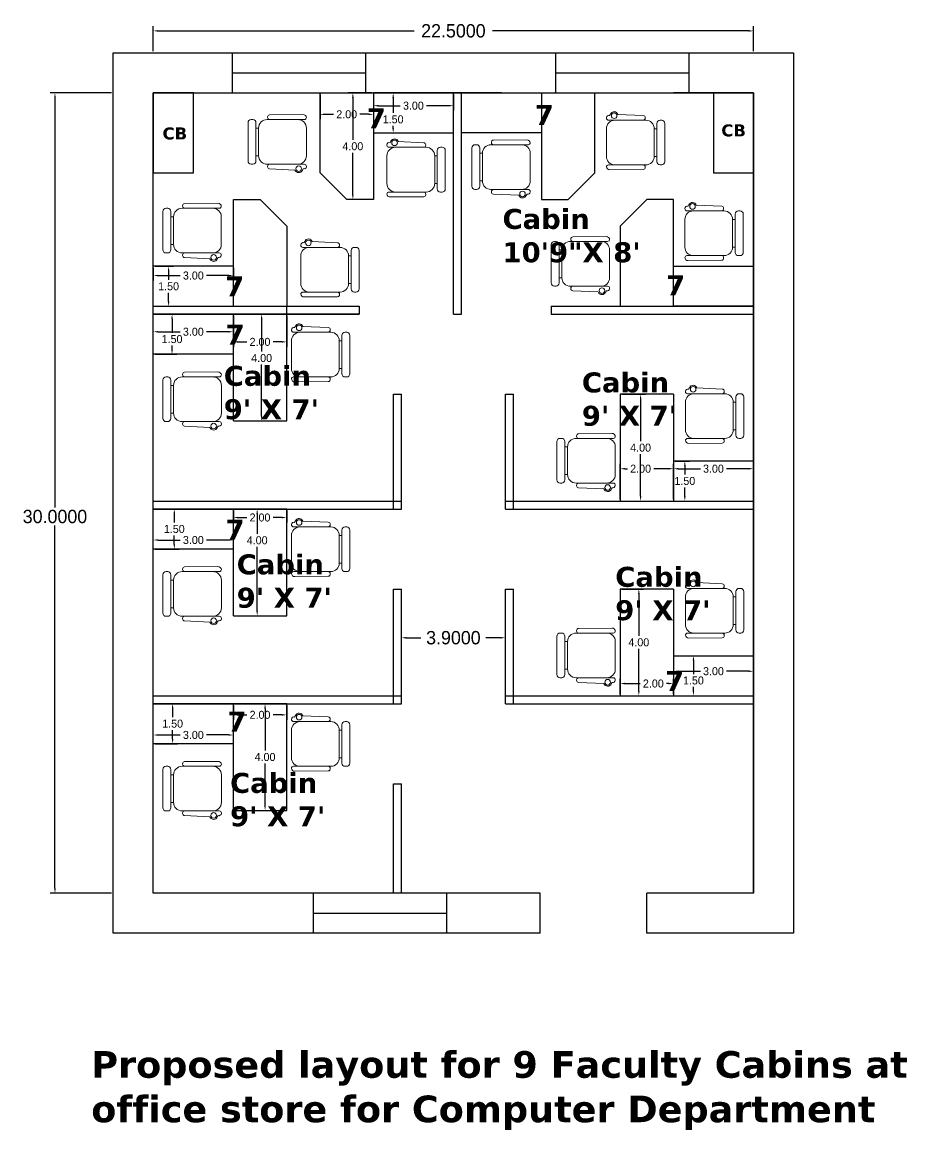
# Model space of a CAD drawing. Header units: inches. Extents: x 23 to 629, y -355 to 51.
# Drawn here: x 495.69 to 528.86, y -293.77 to -252.24 of the extents above; entities that cross this region are included whole.
import ezdxf

# ---------------------------------------------------------------- set-up
doc = ezdxf.new("R2010")
doc.units = ezdxf.units.IN
doc.header["$MEASUREMENT"] = 0
doc.layers.add('FUR', color=252, linetype='Continuous', lineweight=9)
doc.layers.add('FURN', color=252, linetype='Continuous', lineweight=9)
doc.dimstyles.get("Standard").update_dxf_attribs({"dimtxt": 0.18, "dimasz": 0.18, "dimexe": 0.18, "dimexo": 0.0625, "dimgap": 0.09, "dimtad": 0, "dimtih": 1, "dimtoh": 1, "dimdec": 4, "dimzin": 0, "dimdsep": 46, "dimtxsty": 'Standard', "dimcen": 0.09, "dimadec": 0, "dimazin": 0, "dimtfac": 1, "dimtdec": 4, "dimtofl": 0, "dimtmove": 0, "dimatfit": 3, "dimfxl": 1, "dimtolj": 1, "dimtzin": 0, "dimarcsym": 0})

# ---------------------------------------------------------------- blocks, each defined once
blk = doc.blocks.new('*D297')
at = {"color": 0, "lineweight": -2}
for p, q in [((499.043, -254.891), (496.738, -254.891)), ((496.918, -255.071), (496.918, -270.435)), ((496.918, -284.711), (496.918, -271.115)), ((499.043, -284.891), (496.738, -284.891))]:
    blk.add_line(p, q, dxfattribs=at)
at = {"color": 0}
for points in [[(496.888, -255.071), (496.948, -255.071), (496.918, -254.891)], [(496.888, -284.711), (496.948, -284.711), (496.918, -284.891)]]:
    blk.add_solid(points, dxfattribs=at)
at = {"layer": 'Defpoints', "color": 0}
for p in [(496.918, -254.891), (499.105, -254.891), (499.105, -284.891)]:
    blk.add_point(p, dxfattribs=at)
at = {"color": 0, "insert": (496.918, -270.775), "char_height": 0.5, "attachment_point": 5}
blk.add_mtext('\\A1;30.0000', dxfattribs=at)
blk = doc.blocks.new('*D298')
at = {"color": 0, "lineweight": -2}
for p, q in [((500.605, -253.328), (500.605, -252.384)), ((523.105, -253.328), (523.105, -252.384)), ((500.785, -252.564), (510.39, -252.564)), ((522.925, -252.564), (513.32, -252.564))]:
    blk.add_line(p, q, dxfattribs=at)
at = {"color": 0}
for points in [[(500.785, -252.534), (500.785, -252.594), (500.605, -252.564)], [(522.925, -252.534), (522.925, -252.594), (523.105, -252.564)]]:
    blk.add_solid(points, dxfattribs=at)
at = {"layer": 'Defpoints', "color": 0}
for p in [(523.105, -252.564), (500.605, -253.391), (523.105, -253.391)]:
    blk.add_point(p, dxfattribs=at)
at = {"color": 0, "insert": (511.855, -252.564), "char_height": 0.5, "attachment_point": 5}
blk.add_mtext('\\A1;22.5000', dxfattribs=at)
blk = doc.blocks.new('CINE CHAIR')
at = {"layer": 'FUR', "color": 48, "lineweight": 0}
for p, q in [((448043.7758, 57308.3057), (448043.7995, 57308.3057)), ((448043.7758, 57308.0577), (448043.7995, 57308.0577))]:
    blk.add_line(p, q, dxfattribs=at)
blk.add_lwpolyline([(448043.4505, 57308.4336), (448043.6781, 57308.4231, -0.388092), (448043.6954, 57308.4042), (448043.6954, 57308.4007, -0.414214), (448043.6764, 57308.3817), (448043.3673, 57308.3817, -0.414214), (448043.3483, 57308.4007), (448043.3483, 57308.4043, -0.491313), (448043.3768, 57308.4228), (448043.3841, 57308.4356)], format="xyb", dxfattribs=at)
for points in [[(448043.4243, 57308.3817), (448043.6998, 57308.3817, -0.414214), (448043.7758, 57308.3057), (448043.7758, 57308.0577, -0.414214), (448043.6998, 57307.9817), (448043.4243, 57307.9817, -0.414214), (448043.3483, 57308.0577), (448043.3483, 57308.3057, -0.414214)], [(448043.828, 57308.3817), (448043.8423, 57308.3817, -0.414214), (448043.8708, 57308.3532), (448043.8708, 57308.0102, -0.414214), (448043.8423, 57307.9817), (448043.828, 57307.9817, -0.414214), (448043.7995, 57308.0102), (448043.7995, 57308.3532, -0.414214)], [(448043.3789, 57307.9377), (448043.6778, 57307.9402, 0.393133), (448043.6955, 57307.9591), (448043.6955, 57307.9627, 0.414214), (448043.6765, 57307.9817), (448043.3673, 57307.9817, 0.414214), (448043.3483, 57307.9627), (448043.3483, 57307.9661, 0.435766)]]:
    blk.add_lwpolyline(points, format="xyb", close=True, dxfattribs=at)
blk.add_circle((448043.4169, 57308.4216), 0.0249, dxfattribs=at)
blk.add_arc((448043.4169, 57308.4216), 0.0356, 19.66282, 156.94942, dxfattribs=at)
blk = doc.blocks.new('*D305')
at = {"color": 0, "lineweight": -2}
for p, q in [((509.905, -277.428), (509.905, -275.139)), ((510.085, -275.319), (510.64, -275.319)), ((513.625, -275.319), (513.07, -275.319)), ((513.805, -277.428), (513.805, -275.139))]:
    blk.add_line(p, q, dxfattribs=at)
at = {"color": 0}
for points in [[(510.085, -275.289), (510.085, -275.349), (509.905, -275.319)], [(513.625, -275.289), (513.625, -275.349), (513.805, -275.319)]]:
    blk.add_solid(points, dxfattribs=at)
at = {"layer": 'Defpoints', "color": 0}
for p in [(513.805, -275.319), (509.905, -277.491), (513.805, -277.491)]:
    blk.add_point(p, dxfattribs=at)
at = {"color": 0, "insert": (511.855, -275.319), "char_height": 0.5, "attachment_point": 5}
blk.add_mtext('\\A1;3.9000', dxfattribs=at)
blk = doc.blocks.new('*D353')
at = {"color": 0, "lineweight": -2}
for p, q in [((500.605, -264.628), (500.605, -263.666)), ((503.605, -264.628), (503.605, -263.666)), ((500.785, -263.846), (501.615, -263.846)), ((503.425, -263.846), (502.595, -263.846))]:
    blk.add_line(p, q, dxfattribs=at)
at = {"color": 0}
for points in [[(500.785, -263.816), (500.785, -263.876), (500.605, -263.846)], [(503.425, -263.816), (503.425, -263.876), (503.605, -263.846)]]:
    blk.add_solid(points, dxfattribs=at)
at = {"layer": 'Defpoints', "color": 0}
for p in [(503.605, -263.846), (500.605, -264.691), (503.605, -264.691)]:
    blk.add_point(p, dxfattribs=at)
at = {"color": 0, "insert": (502.105, -263.846), "char_height": 0.3, "attachment_point": 5}
blk.add_mtext('\\A1;3.00', dxfattribs=at)
blk = doc.blocks.new('*D354')
at = {"color": 0, "lineweight": -2}
for p, q in [((500.668, -263.191), (501.487, -263.191)), ((501.307, -263.371), (501.307, -263.881)), ((501.307, -264.511), (501.307, -264.361)), ((500.668, -264.691), (501.487, -264.691))]:
    blk.add_line(p, q, dxfattribs=at)
at = {"color": 0}
for points in [[(501.277, -263.371), (501.337, -263.371), (501.307, -263.191)], [(501.277, -264.511), (501.337, -264.511), (501.307, -264.691)]]:
    blk.add_solid(points, dxfattribs=at)
at = {"layer": 'Defpoints', "color": 0}
for p in [(500.605, -263.191), (500.605, -264.691), (501.307, -264.691)]:
    blk.add_point(p, dxfattribs=at)
at = {"color": 0, "insert": (501.307, -264.121), "char_height": 0.3, "attachment_point": 5}
blk.add_mtext('\\A1;1.50', dxfattribs=at)
blk = doc.blocks.new('*D355')
at = {"color": 0, "lineweight": -2}
for p, q in [((503.605, -263.253), (503.605, -264.405)), ((505.605, -263.253), (505.605, -264.405)), ((503.785, -264.225), (504.115, -264.225)), ((505.425, -264.225), (505.095, -264.225))]:
    blk.add_line(p, q, dxfattribs=at)
at = {"color": 0}
for points in [[(503.785, -264.195), (503.785, -264.255), (503.605, -264.225)], [(505.425, -264.195), (505.425, -264.255), (505.605, -264.225)]]:
    blk.add_solid(points, dxfattribs=at)
at = {"layer": 'Defpoints', "color": 0}
for p in [(503.605, -263.191), (505.605, -263.191), (505.605, -264.225)]:
    blk.add_point(p, dxfattribs=at)
at = {"color": 0, "insert": (504.605, -264.225), "char_height": 0.3, "attachment_point": 5}
blk.add_mtext('\\A1;2.00', dxfattribs=at)
blk = doc.blocks.new('*D356')
at = {"color": 0, "lineweight": -2}
for p, q in [((503.668, -263.191), (504.846, -263.191)), ((504.666, -263.371), (504.666, -264.591)), ((504.666, -267.011), (504.666, -265.071)), ((503.668, -267.191), (504.846, -267.191))]:
    blk.add_line(p, q, dxfattribs=at)
at = {"color": 0}
for points in [[(504.636, -263.371), (504.696, -263.371), (504.666, -263.191)], [(504.636, -267.011), (504.696, -267.011), (504.666, -267.191)]]:
    blk.add_solid(points, dxfattribs=at)
at = {"layer": 'Defpoints', "color": 0}
for p in [(503.605, -263.191), (503.605, -267.191), (504.666, -267.191)]:
    blk.add_point(p, dxfattribs=at)
at = {"color": 0, "insert": (504.666, -264.831), "char_height": 0.3, "attachment_point": 5}
blk.add_mtext('\\A1;4.00', dxfattribs=at)
blk = doc.blocks.new('*D357')
at = {"color": 0, "lineweight": -2}
for p, q in [((500.668, -270.491), (501.571, -270.491)), ((501.391, -270.671), (501.391, -271.001)), ((501.391, -271.811), (501.391, -271.481)), ((500.668, -271.991), (501.571, -271.991))]:
    blk.add_line(p, q, dxfattribs=at)
at = {"color": 0}
for points in [[(501.361, -270.671), (501.421, -270.671), (501.391, -270.491)], [(501.361, -271.811), (501.421, -271.811), (501.391, -271.991)]]:
    blk.add_solid(points, dxfattribs=at)
at = {"layer": 'Defpoints', "color": 0}
for p in [(500.605, -270.491), (501.391, -270.491), (500.605, -271.991)]:
    blk.add_point(p, dxfattribs=at)
at = {"color": 0, "insert": (501.391, -271.241), "char_height": 0.3, "attachment_point": 5}
blk.add_mtext('\\A1;1.50', dxfattribs=at)
blk = doc.blocks.new('*D358')
at = {"color": 0, "lineweight": -2}
for p, q in [((500.605, -271.928), (500.605, -271.474)), ((503.605, -271.928), (503.605, -271.474)), ((500.785, -271.654), (501.615, -271.654)), ((503.425, -271.654), (502.595, -271.654))]:
    blk.add_line(p, q, dxfattribs=at)
at = {"color": 0}
for points in [[(500.785, -271.624), (500.785, -271.684), (500.605, -271.654)], [(503.425, -271.624), (503.425, -271.684), (503.605, -271.654)]]:
    blk.add_solid(points, dxfattribs=at)
at = {"layer": 'Defpoints', "color": 0}
for p in [(500.605, -271.654), (500.605, -271.991), (503.605, -271.991)]:
    blk.add_point(p, dxfattribs=at)
at = {"color": 0, "insert": (502.105, -271.654), "char_height": 0.3, "attachment_point": 5}
blk.add_mtext('\\A1;3.00', dxfattribs=at)
blk = doc.blocks.new('*D359')
at = {"color": 0, "lineweight": -2}
for p, q in [((503.605, -270.553), (503.605, -270.991)), ((505.605, -270.553), (505.605, -270.991)), ((503.785, -270.811), (504.115, -270.811)), ((505.425, -270.811), (505.095, -270.811))]:
    blk.add_line(p, q, dxfattribs=at)
at = {"color": 0}
for points in [[(503.785, -270.781), (503.785, -270.841), (503.605, -270.811)], [(505.425, -270.781), (505.425, -270.841), (505.605, -270.811)]]:
    blk.add_solid(points, dxfattribs=at)
at = {"layer": 'Defpoints', "color": 0}
for p in [(503.605, -270.491), (505.605, -270.491), (505.605, -270.811)]:
    blk.add_point(p, dxfattribs=at)
at = {"color": 0, "insert": (504.605, -270.811), "char_height": 0.3, "attachment_point": 5}
blk.add_mtext('\\A1;2.00', dxfattribs=at)
blk = doc.blocks.new('*D360')
at = {"color": 0, "lineweight": -2}
for p, q in [((503.668, -270.491), (504.679, -270.491)), ((504.499, -270.671), (504.499, -271.426)), ((504.499, -274.311), (504.499, -271.906)), ((503.668, -274.491), (504.679, -274.491))]:
    blk.add_line(p, q, dxfattribs=at)
at = {"color": 0}
for points in [[(504.469, -270.671), (504.529, -270.671), (504.499, -270.491)], [(504.469, -274.311), (504.529, -274.311), (504.499, -274.491)]]:
    blk.add_solid(points, dxfattribs=at)
at = {"layer": 'Defpoints', "color": 0}
for p in [(503.605, -270.491), (503.605, -274.491), (504.499, -274.491)]:
    blk.add_point(p, dxfattribs=at)
at = {"color": 0, "insert": (504.499, -271.666), "char_height": 0.3, "attachment_point": 5}
blk.add_mtext('\\A1;4.00', dxfattribs=at)
blk = doc.blocks.new('*D361')
at = {"color": 0, "lineweight": -2}
for p, q in [((520.105, -276.053), (520.105, -276.754)), ((523.105, -276.053), (523.105, -276.754)), ((520.285, -276.574), (521.115, -276.574)), ((522.925, -276.574), (522.095, -276.574))]:
    blk.add_line(p, q, dxfattribs=at)
at = {"color": 0}
for points in [[(520.285, -276.544), (520.285, -276.604), (520.105, -276.574)], [(522.925, -276.544), (522.925, -276.604), (523.105, -276.574)]]:
    blk.add_solid(points, dxfattribs=at)
at = {"layer": 'Defpoints', "color": 0}
for p in [(520.105, -275.991), (523.105, -275.991), (520.105, -276.574)]:
    blk.add_point(p, dxfattribs=at)
at = {"color": 0, "insert": (521.605, -276.574), "char_height": 0.3, "attachment_point": 5}
blk.add_mtext('\\A1;3.00', dxfattribs=at)
blk = doc.blocks.new('*D362')
at = {"color": 0, "lineweight": -2}
for p, q in [((520.168, -275.991), (521.035, -275.991)), ((520.855, -276.171), (520.855, -276.681)), ((520.855, -277.311), (520.855, -277.161)), ((520.168, -277.491), (521.035, -277.491))]:
    blk.add_line(p, q, dxfattribs=at)
at = {"color": 0}
for points in [[(520.825, -276.171), (520.885, -276.171), (520.855, -275.991)], [(520.825, -277.311), (520.885, -277.311), (520.855, -277.491)]]:
    blk.add_solid(points, dxfattribs=at)
at = {"layer": 'Defpoints', "color": 0}
for p in [(520.105, -275.991), (520.105, -277.491), (520.855, -277.491)]:
    blk.add_point(p, dxfattribs=at)
at = {"color": 0, "insert": (520.855, -276.921), "char_height": 0.3, "attachment_point": 5}
blk.add_mtext('\\A1;1.50', dxfattribs=at)
blk = doc.blocks.new('*D363')
at = {"color": 0, "lineweight": -2}
for p, q in [((518.168, -273.491), (518.987, -273.491)), ((518.807, -273.671), (518.807, -275.251)), ((518.807, -277.311), (518.807, -275.731)), ((518.168, -277.491), (518.987, -277.491))]:
    blk.add_line(p, q, dxfattribs=at)
at = {"color": 0}
for points in [[(518.777, -273.671), (518.837, -273.671), (518.807, -273.491)], [(518.777, -277.311), (518.837, -277.311), (518.807, -277.491)]]:
    blk.add_solid(points, dxfattribs=at)
at = {"layer": 'Defpoints', "color": 0}
for p in [(518.105, -273.491), (518.105, -277.491), (518.807, -277.491)]:
    blk.add_point(p, dxfattribs=at)
at = {"color": 0, "insert": (518.807, -275.491), "char_height": 0.3, "attachment_point": 5}
blk.add_mtext('\\A1;4.00', dxfattribs=at)
blk = doc.blocks.new('*D364')
at = {"color": 0, "lineweight": -2}
for p, q in [((518.105, -277.428), (518.105, -276.856)), ((520.105, -277.428), (520.105, -276.856)), ((518.285, -277.036), (518.861, -277.036)), ((519.925, -277.036), (519.841, -277.036))]:
    blk.add_line(p, q, dxfattribs=at)
at = {"color": 0}
for points in [[(518.285, -277.006), (518.285, -277.066), (518.105, -277.036)], [(519.925, -277.006), (519.925, -277.066), (520.105, -277.036)]]:
    blk.add_solid(points, dxfattribs=at)
at = {"layer": 'Defpoints', "color": 0}
for p in [(518.105, -277.036), (518.105, -277.491), (520.105, -277.491)]:
    blk.add_point(p, dxfattribs=at)
at = {"color": 0, "insert": (519.351, -277.036), "char_height": 0.3, "attachment_point": 5}
blk.add_mtext('\\A1;2.00', dxfattribs=at)
blk = doc.blocks.new('*D365')
at = {"color": 0, "lineweight": -2}
for p, q in [((518.168, -266.191), (519.054, -266.191)), ((518.874, -266.371), (518.874, -267.951)), ((518.874, -270.011), (518.874, -268.431)), ((518.168, -270.191), (519.054, -270.191))]:
    blk.add_line(p, q, dxfattribs=at)
at = {"color": 0}
for points in [[(518.844, -266.371), (518.904, -266.371), (518.874, -266.191)], [(518.844, -270.011), (518.904, -270.011), (518.874, -270.191)]]:
    blk.add_solid(points, dxfattribs=at)
at = {"layer": 'Defpoints', "color": 0}
for p in [(518.105, -266.191), (518.105, -270.191), (518.874, -270.191)]:
    blk.add_point(p, dxfattribs=at)
at = {"color": 0, "insert": (518.874, -268.191), "char_height": 0.3, "attachment_point": 5}
blk.add_mtext('\\A1;4.00', dxfattribs=at)
blk = doc.blocks.new('*D366')
at = {"color": 0, "lineweight": -2}
for p, q in [((518.105, -270.128), (518.105, -268.801)), ((518.285, -268.981), (518.384, -268.981)), ((519.925, -268.981), (519.364, -268.981)), ((520.105, -270.128), (520.105, -268.801))]:
    blk.add_line(p, q, dxfattribs=at)
at = {"color": 0}
for points in [[(518.285, -268.951), (518.285, -269.011), (518.105, -268.981)], [(519.925, -268.951), (519.925, -269.011), (520.105, -268.981)]]:
    blk.add_solid(points, dxfattribs=at)
at = {"layer": 'Defpoints', "color": 0}
for p in [(520.105, -268.981), (518.105, -270.191), (520.105, -270.191)]:
    blk.add_point(p, dxfattribs=at)
at = {"color": 0, "insert": (518.874, -268.981), "char_height": 0.3, "attachment_point": 5}
blk.add_mtext('\\A1;2.00', dxfattribs=at)
blk = doc.blocks.new('*D367')
at = {"color": 0, "lineweight": -2}
for p, q in [((520.168, -268.691), (520.712, -268.691)), ((520.532, -268.871), (520.532, -269.201)), ((520.532, -270.011), (520.532, -269.681)), ((520.168, -270.191), (520.712, -270.191))]:
    blk.add_line(p, q, dxfattribs=at)
at = {"color": 0}
for points in [[(520.502, -268.871), (520.562, -268.871), (520.532, -268.691)], [(520.502, -270.011), (520.562, -270.011), (520.532, -270.191)]]:
    blk.add_solid(points, dxfattribs=at)
at = {"layer": 'Defpoints', "color": 0}
for p in [(520.105, -268.691), (520.105, -270.191), (520.532, -270.191)]:
    blk.add_point(p, dxfattribs=at)
at = {"color": 0, "insert": (520.532, -269.441), "char_height": 0.3, "attachment_point": 5}
blk.add_mtext('\\A1;1.50', dxfattribs=at)
blk = doc.blocks.new('*D368')
at = {"color": 0, "lineweight": -2}
for p, q in [((520.105, -268.753), (520.105, -269.161)), ((520.285, -268.981), (521.115, -268.981)), ((522.925, -268.981), (522.095, -268.981)), ((523.105, -268.753), (523.105, -269.161))]:
    blk.add_line(p, q, dxfattribs=at)
at = {"color": 0}
for points in [[(520.285, -268.951), (520.285, -269.011), (520.105, -268.981)], [(522.925, -268.951), (522.925, -269.011), (523.105, -268.981)]]:
    blk.add_solid(points, dxfattribs=at)
at = {"layer": 'Defpoints', "color": 0}
for p in [(520.105, -268.691), (523.105, -268.691), (523.105, -268.981)]:
    blk.add_point(p, dxfattribs=at)
at = {"color": 0, "insert": (521.605, -268.981), "char_height": 0.3, "attachment_point": 5}
blk.add_mtext('\\A1;3.00', dxfattribs=at)
blk = doc.blocks.new('*D394')
at = {"color": 0, "lineweight": -2}
for p, q in [((500.668, -277.791), (501.509, -277.791)), ((501.329, -277.971), (501.329, -278.301)), ((501.329, -279.111), (501.329, -278.781)), ((500.668, -279.291), (501.509, -279.291))]:
    blk.add_line(p, q, dxfattribs=at)
at = {"color": 0}
for points in [[(501.299, -277.971), (501.359, -277.971), (501.329, -277.791)], [(501.299, -279.111), (501.359, -279.111), (501.329, -279.291)]]:
    blk.add_solid(points, dxfattribs=at)
at = {"layer": 'Defpoints', "color": 0}
for p in [(500.605, -277.791), (500.605, -279.291), (501.329, -279.291)]:
    blk.add_point(p, dxfattribs=at)
at = {"color": 0, "insert": (501.329, -278.541), "char_height": 0.3, "attachment_point": 5}
blk.add_mtext('\\A1;1.50', dxfattribs=at)
blk = doc.blocks.new('*D395')
at = {"color": 0, "lineweight": -2}
for p, q in [((500.605, -279.228), (500.605, -278.784)), ((500.785, -278.964), (501.615, -278.964)), ((503.425, -278.964), (502.595, -278.964)), ((503.605, -279.228), (503.605, -278.784))]:
    blk.add_line(p, q, dxfattribs=at)
at = {"color": 0}
for points in [[(500.785, -278.934), (500.785, -278.994), (500.605, -278.964)], [(503.425, -278.934), (503.425, -278.994), (503.605, -278.964)]]:
    blk.add_solid(points, dxfattribs=at)
at = {"layer": 'Defpoints', "color": 0}
for p in [(503.605, -278.964), (500.605, -279.291), (503.605, -279.291)]:
    blk.add_point(p, dxfattribs=at)
at = {"color": 0, "insert": (502.105, -278.964), "char_height": 0.3, "attachment_point": 5}
blk.add_mtext('\\A1;3.00', dxfattribs=at)
blk = doc.blocks.new('*D396')
at = {"color": 0, "lineweight": -2}
for p, q in [((503.605, -277.853), (503.605, -278.39)), ((505.605, -277.853), (505.605, -278.39)), ((503.785, -278.21), (504.115, -278.21)), ((505.425, -278.21), (505.095, -278.21))]:
    blk.add_line(p, q, dxfattribs=at)
at = {"color": 0}
for points in [[(503.785, -278.18), (503.785, -278.24), (503.605, -278.21)], [(505.425, -278.18), (505.425, -278.24), (505.605, -278.21)]]:
    blk.add_solid(points, dxfattribs=at)
at = {"layer": 'Defpoints', "color": 0}
for p in [(503.605, -277.791), (505.605, -277.791), (505.605, -278.21)]:
    blk.add_point(p, dxfattribs=at)
at = {"color": 0, "insert": (504.605, -278.21), "char_height": 0.3, "attachment_point": 5}
blk.add_mtext('\\A1;2.00', dxfattribs=at)
blk = doc.blocks.new('*D397')
at = {"color": 0, "lineweight": -2}
for p, q in [((503.668, -277.791), (504.974, -277.791)), ((504.794, -277.971), (504.794, -279.551)), ((504.794, -281.611), (504.794, -280.031)), ((503.668, -281.791), (504.974, -281.791))]:
    blk.add_line(p, q, dxfattribs=at)
at = {"color": 0}
for points in [[(504.764, -277.971), (504.824, -277.971), (504.794, -277.791)], [(504.764, -281.611), (504.824, -281.611), (504.794, -281.791)]]:
    blk.add_solid(points, dxfattribs=at)
at = {"layer": 'Defpoints', "color": 0}
for p in [(503.605, -277.791), (503.605, -281.791), (504.794, -281.791)]:
    blk.add_point(p, dxfattribs=at)
at = {"color": 0, "insert": (504.794, -279.791), "char_height": 0.3, "attachment_point": 5}
blk.add_mtext('\\A1;4.00', dxfattribs=at)
blk = doc.blocks.new('*D482')
at = {"color": 0, "lineweight": -2}
for p, q in [((500.668, -261.391), (501.358, -261.391)), ((501.178, -261.571), (501.178, -261.901)), ((501.178, -262.711), (501.178, -262.381)), ((500.668, -262.891), (501.358, -262.891))]:
    blk.add_line(p, q, dxfattribs=at)
at = {"color": 0}
for points in [[(501.148, -261.571), (501.208, -261.571), (501.178, -261.391)], [(501.148, -262.711), (501.208, -262.711), (501.178, -262.891)]]:
    blk.add_solid(points, dxfattribs=at)
at = {"layer": 'Defpoints', "color": 0}
for p in [(500.605, -261.391), (500.605, -262.891), (501.178, -262.891)]:
    blk.add_point(p, dxfattribs=at)
at = {"color": 0, "insert": (501.178, -262.141), "char_height": 0.3, "attachment_point": 5}
blk.add_mtext('\\A1;1.50', dxfattribs=at)
blk = doc.blocks.new('*D483')
at = {"color": 0, "lineweight": -2}
for p, q in [((500.605, -261.453), (500.605, -261.918)), ((503.605, -261.453), (503.605, -261.918)), ((500.785, -261.738), (501.615, -261.738)), ((503.425, -261.738), (502.595, -261.738))]:
    blk.add_line(p, q, dxfattribs=at)
at = {"color": 0}
for points in [[(500.785, -261.708), (500.785, -261.768), (500.605, -261.738)], [(503.425, -261.708), (503.425, -261.768), (503.605, -261.738)]]:
    blk.add_solid(points, dxfattribs=at)
at = {"layer": 'Defpoints', "color": 0}
for p in [(500.605, -261.391), (503.605, -261.391), (503.605, -261.738)]:
    blk.add_point(p, dxfattribs=at)
at = {"color": 0, "insert": (502.105, -261.738), "char_height": 0.3, "attachment_point": 5}
blk.add_mtext('\\A1;3.00', dxfattribs=at)
blk = doc.blocks.new('*D484')
at = {"color": 0, "lineweight": -2}
for p, q in [((506.855, -254.953), (506.855, -255.872)), ((508.855, -254.953), (508.855, -255.872)), ((507.035, -255.692), (507.365, -255.692)), ((508.675, -255.692), (508.345, -255.692))]:
    blk.add_line(p, q, dxfattribs=at)
at = {"color": 0}
for points in [[(507.035, -255.662), (507.035, -255.722), (506.855, -255.692)], [(508.675, -255.662), (508.675, -255.722), (508.855, -255.692)]]:
    blk.add_solid(points, dxfattribs=at)
at = {"layer": 'Defpoints', "color": 0}
for p in [(506.855, -254.891), (508.855, -254.891), (508.855, -255.692)]:
    blk.add_point(p, dxfattribs=at)
at = {"color": 0, "insert": (507.855, -255.692), "char_height": 0.3, "attachment_point": 5}
blk.add_mtext('\\A1;2.00', dxfattribs=at)
blk = doc.blocks.new('*D485')
at = {"color": 0, "lineweight": -2}
for p, q in [((508.793, -254.891), (507.906, -254.891)), ((508.086, -255.071), (508.086, -256.651)), ((508.086, -258.711), (508.086, -257.131)), ((508.793, -258.891), (507.906, -258.891))]:
    blk.add_line(p, q, dxfattribs=at)
at = {"color": 0}
for points in [[(508.056, -255.071), (508.116, -255.071), (508.086, -254.891)], [(508.056, -258.711), (508.116, -258.711), (508.086, -258.891)]]:
    blk.add_solid(points, dxfattribs=at)
at = {"layer": 'Defpoints', "color": 0}
for p in [(508.855, -254.891), (508.086, -258.891), (508.855, -258.891)]:
    blk.add_point(p, dxfattribs=at)
at = {"color": 0, "insert": (508.086, -256.891), "char_height": 0.3, "attachment_point": 5}
blk.add_mtext('\\A1;4.00', dxfattribs=at)
blk = doc.blocks.new('*D486')
at = {"color": 0, "lineweight": -2}
for p, q in [((508.855, -254.953), (508.855, -255.548)), ((511.855, -254.953), (511.855, -255.548)), ((509.035, -255.368), (509.865, -255.368)), ((511.675, -255.368), (510.845, -255.368))]:
    blk.add_line(p, q, dxfattribs=at)
at = {"color": 0}
for points in [[(509.035, -255.338), (509.035, -255.398), (508.855, -255.368)], [(511.675, -255.338), (511.675, -255.398), (511.855, -255.368)]]:
    blk.add_solid(points, dxfattribs=at)
at = {"layer": 'Defpoints', "color": 0}
for p in [(508.855, -254.891), (511.855, -254.891), (511.855, -255.368)]:
    blk.add_point(p, dxfattribs=at)
at = {"color": 0, "insert": (510.355, -255.368), "char_height": 0.3, "attachment_point": 5}
blk.add_mtext('\\A1;3.00', dxfattribs=at)
blk = doc.blocks.new('*D487')
at = {"color": 0, "lineweight": -2}
for p, q in [((508.918, -254.891), (509.777, -254.891)), ((509.597, -255.071), (509.597, -255.641)), ((509.597, -256.211), (509.597, -256.121)), ((508.918, -256.391), (509.777, -256.391))]:
    blk.add_line(p, q, dxfattribs=at)
at = {"color": 0}
for points in [[(509.567, -255.071), (509.627, -255.071), (509.597, -254.891)], [(509.567, -256.211), (509.627, -256.211), (509.597, -256.391)]]:
    blk.add_solid(points, dxfattribs=at)
at = {"layer": 'Defpoints', "color": 0}
for p in [(508.855, -254.891), (508.855, -256.391), (509.597, -256.391)]:
    blk.add_point(p, dxfattribs=at)
at = {"color": 0, "insert": (509.597, -255.881), "char_height": 0.3, "attachment_point": 5}
blk.add_mtext('\\A1;1.50', dxfattribs=at)

msp = doc.modelspace()

# ---------------------------------------------------------------- linework, layer by layer
for p, q in [((499.10511, -253.39081), (524.60511, -253.39081)), ((499.10511, -286.39081), (499.10511, -253.39081)), ((503.56958, -254.89081), (503.56958, -253.39081)), ((508.56958, -254.89081), (508.56958, -253.39081)), ((515.69821, -254.89081), (515.69821, -253.39081)), ((520.69821, -254.89081), (520.69821, -253.39081)), ((524.60511, -253.39081), (524.60511, -286.39081)), ((503.56958, -254.14081), (508.56958, -254.14081)), ((515.69821, -254.14081), (520.69821, -254.14081)), ((499.10511, -284.89081), (499.10511, -254.89081)), ((500.60511, -254.89081), (523.10511, -254.89081)), ((500.60511, -284.89081), (500.60511, -254.89081)), ((500.60511, -284.89081), (500.60511, -254.89081)), ((500.60511, -254.89081), (505.60511, -254.89081)), ((500.60511, -259.89081), (500.60511, -254.89081)), ((502.10511, -254.89081), (500.60511, -254.89081)), ((500.60511, -254.89081), (503.60511, -254.89081)), ((500.60511, -254.89081), (500.60511, -257.89081)), ((502.10511, -257.89081), (502.10511, -254.89081)), ((503.60511, -254.89081), (505.60511, -254.89081)), ((506.85511, -257.89081), (506.85511, -254.89081)), ((511.85511, -254.89081), (508.85511, -254.89081)), ((511.85511, -254.89081), (508.85511, -254.89081)), ((508.85511, -254.89081), (508.85511, -256.39081)), ((508.85511, -254.89081), (508.85511, -258.89081)), ((510.35511, -254.89081), (511.85511, -254.89081)), ((512.60511, -254.89081), (510.60511, -254.89081)), ((512.60511, -254.89081), (511.10511, -254.89081)), ((511.85511, -263.19081), (511.85511, -254.89081)), ((511.85511, -259.89081), (511.85511, -254.89081)), ((512.15511, -263.19081), (512.15511, -254.89081)), ((512.15511, -259.89081), (512.15511, -254.89081)), ((513.65511, -254.89081), (512.15511, -254.89081)), ((512.15511, -254.89081), (515.15511, -254.89081)), ((515.15511, -254.89081), (515.15511, -256.39081)), ((515.15511, -254.89081), (515.15511, -258.89081)), ((517.15511, -257.89081), (517.15511, -254.89081)), ((523.10511, -254.89081), (520.10511, -254.89081)), ((523.10511, -254.89081), (521.10511, -254.89081)), ((521.60511, -254.89081), (523.10511, -254.89081)), ((523.10511, -254.89081), (521.60511, -254.89081)), ((523.10511, -254.89081), (521.60511, -254.89081)), ((521.60511, -254.89081), (521.60511, -257.89081)), ((523.10511, -254.89081), (523.10511, -284.89081)), ((523.10511, -254.89081), (523.10511, -284.89081)), ((523.10511, -284.89081), (523.10511, -254.89081)), ((523.10511, -259.89081), (523.10511, -254.89081)), ((523.10511, -254.89081), (523.10511, -257.89081)), ((508.85511, -256.39081), (511.85511, -256.39081)), ((515.15511, -256.39081), (512.15511, -256.39081)), ((500.60511, -257.89081), (502.10511, -257.89081)), ((506.85511, -257.89081), (507.85511, -258.89081)), ((517.15511, -257.89081), (516.15511, -258.89081)), ((521.60511, -257.89081), (523.10511, -257.89081)), ((503.60511, -262.89081), (503.60511, -258.89081)), ((503.60511, -258.89081), (504.60511, -258.89081)), ((504.60511, -258.89081), (505.60511, -259.89081)), ((508.85511, -258.89081), (507.85511, -258.89081)), ((515.15511, -258.89081), (516.15511, -258.89081)), ((519.10511, -258.89081), (518.10511, -259.89081)), ((520.10511, -258.89081), (519.10511, -258.89081)), ((520.10511, -262.89081), (520.10511, -258.89081)), ((523.10511, -260.89081), (523.10511, -258.89081)), ((505.60511, -259.89081), (505.60511, -262.89081)), ((518.10511, -259.89081), (518.10511, -262.89081)), ((503.60511, -261.39081), (500.60511, -261.39081)), ((503.60511, -262.89081), (503.60511, -261.39081)), ((520.10511, -262.89081), (520.10511, -261.39081)), ((520.10511, -261.39081), (523.10511, -261.39081)), ((500.60511, -262.89081), (508.32136, -262.89081)), ((500.60511, -262.89081), (503.60511, -262.89081)), ((505.60511, -267.19081), (505.60511, -262.89081)), ((508.32136, -262.89081), (508.32136, -263.19081)), ((515.52302, -262.89081), (523.10511, -262.89081)), ((515.52302, -262.89081), (515.52302, -263.19081)), ((523.10511, -262.89081), (520.10511, -262.89081)), ((523.10511, -262.89081), (520.10511, -262.89081)), ((500.60511, -263.19081), (508.32136, -263.19081)), ((508.32136, -263.19081), (500.60511, -263.19081)), ((500.60511, -264.69081), (500.60511, -263.19081)), ((503.60511, -267.19081), (503.60511, -263.19081)), ((503.60511, -265.19081), (503.60511, -263.19081)), ((511.85511, -263.19081), (512.15511, -263.19081)), ((515.52302, -263.19081), (523.10511, -263.19081)), ((503.60511, -264.69081), (500.60511, -264.69081)), ((523.10511, -271.14081), (523.10511, -265.14081)), ((509.60511, -266.19081), (509.90511, -266.19081)), ((509.60511, -270.49081), (509.60511, -266.19081)), ((509.90511, -270.49081), (509.90511, -266.19081)), ((513.80511, -266.19081), (514.10511, -266.19081)), ((513.80511, -270.49081), (513.80511, -266.19081)), ((514.10511, -270.49081), (514.10511, -266.19081)), ((518.10511, -266.19081), (518.10511, -270.19081)), ((520.10511, -266.19081), (518.10511, -266.19081)), ((520.10511, -266.19081), (520.10511, -270.19081)), ((503.60511, -267.19081), (505.60511, -267.19081)), ((520.10511, -268.19081), (520.10511, -270.19081)), ((520.10511, -268.69081), (523.10511, -268.69081)), ((523.10511, -268.69081), (523.10511, -270.19081)), ((500.60511, -270.19081), (509.90511, -270.19081)), ((513.80511, -270.19081), (523.10511, -270.19081)), ((518.10511, -270.19081), (523.10511, -270.19081)), ((500.60511, -270.49081), (509.90511, -270.49081)), ((505.60511, -270.49081), (500.60511, -270.49081)), ((500.60511, -271.99081), (500.60511, -270.49081)), ((503.60511, -274.49081), (503.60511, -270.49081)), ((503.60511, -272.49081), (503.60511, -270.49081)), ((505.60511, -274.49081), (505.60511, -270.49081)), ((513.80511, -270.49081), (523.10511, -270.49081)), ((503.60511, -271.99081), (500.60511, -271.99081)), ((500.60511, -277.49081), (500.60511, -273.49081)), ((509.60511, -273.49081), (509.90511, -273.49081)), ((509.60511, -277.79081), (509.60511, -273.49081)), ((509.90511, -277.79081), (509.90511, -273.49081)), ((513.80511, -273.49081), (514.10511, -273.49081)), ((513.80511, -277.79081), (513.80511, -273.49081)), ((514.10511, -277.79081), (514.10511, -273.49081)), ((518.10511, -273.49081), (518.10511, -277.49081)), ((520.10511, -273.49081), (518.10511, -273.49081)), ((520.10511, -273.49081), (520.10511, -277.49081)), ((523.10511, -278.39081), (523.10511, -273.39081)), ((503.60511, -274.49081), (505.60511, -274.49081)), ((520.10511, -275.49081), (520.10511, -277.49081)), ((520.10511, -275.99081), (523.10511, -275.99081)), ((523.10511, -275.99081), (523.10511, -277.49081)), ((500.60511, -277.96581), (500.60511, -276.46581)), ((500.60511, -277.49081), (509.90511, -277.49081)), ((500.60511, -277.79081), (509.90511, -277.79081)), ((505.60511, -277.79081), (500.60511, -277.79081)), ((500.60511, -279.29081), (500.60511, -277.79081)), ((503.60511, -281.79081), (503.60511, -277.79081)), ((503.60511, -279.79081), (503.60511, -277.79081)), ((505.60511, -281.79081), (505.60511, -277.79081)), ((513.80511, -277.49081), (523.10511, -277.49081)), ((513.80511, -277.79081), (523.10511, -277.79081)), ((518.10511, -277.49081), (523.10511, -277.49081)), ((503.60511, -279.29081), (500.60511, -279.29081)), ((509.60511, -280.79081), (509.90511, -280.79081)), ((509.60511, -284.89081), (509.60511, -280.79081)), ((509.90511, -284.89081), (509.90511, -280.79081)), ((503.60511, -281.79081), (505.60511, -281.79081)), ((515.10511, -284.89081), (500.60511, -284.89081)), ((506.60511, -286.39081), (506.60511, -284.89081)), ((511.60511, -286.39081), (511.60511, -284.89081)), ((515.10511, -286.39081), (515.10511, -284.89081)), ((520.60511, -284.89081), (519.10511, -284.89081)), ((519.10511, -286.39081), (519.10511, -284.89081)), ((523.10511, -284.89081), (520.60511, -284.89081)), ((506.60511, -285.64081), (511.60511, -285.64081)), ((515.10511, -286.39081), (499.10511, -286.39081)), ((524.60511, -286.39081), (519.10511, -286.39081)), ((520.60511, -286.39081), (519.10511, -286.39081))]:
    msp.add_line(p, q)

# ---------------------------------------------------------------- block references
at = {"layer": 'FURN', "xscale": 4.190400000000028, "yscale": 4.19040000000001, "zscale": 4.190399999999999}
for p, rotation in [((1877990.78134, 239859.41122), 179.9991434073997), ((-1876966.84316, -240372.88529), 359.9991434073997), ((-1876975.0752, -240373.90302), 359.9991434073997), ((1877999.17147, 239858.46494), 179.9991434073997), ((1877987.59151, 239856.08397), 179.9991434073997), ((-1876963.90452, -240376.28688), 359.9991434073997), ((-1876978.30479, -240377.65395), 359.9991434073997), ((1878002.14923, 239854.83811), 179.9991434073997), ((-1876978.65249, -240380.83667), 359.9991434073997), ((1877987.59162, 239849.76069), 179.9991434073997), ((-1876963.88139, -240383.14231), 359.9991434073997), ((1878002.36271, 239847.45505), 179.9991434073997), ((-1876978.65249, -240388.13667), 359.9991434073997), ((1877987.59162, 239842.46069), 179.9991434073997), ((-1876963.88139, -240390.44231), 359.9991434073997), ((1878002.36271, 239840.15505), 179.9991434073997), ((-1876978.65249, -240395.43667), 359.9991434073997), ((1877987.59162, 239835.16069), 179.9991434073997)]:
    msp.add_blockref('CINE CHAIR', p, dxfattribs=dict(at, rotation=rotation))

# ---------------------------------------------------------------- texts
at = {"attachment_point": 1}
for s, insert, char_height, width in [('{\\fVerdana|b1|i0|c0|p34;7}', (514.90533, -255.33714), 0.75, 1.2013848), ('{\\fVerdana|b1|i0|c0|p34;7}', (508.60797, -255.46804), 0.75, 1.2013848), ('{\\fVerdana|b1|i0|c0|p34;CB}', (500.94895, -256.18383), 0.45, 3.5505713), ('{\\fVerdana|b1|i0|c0|p34;CB}', (521.89845, -256.06915), 0.45, 3.5505713), ('{\\fVerdana|b1|i0|c0|p34;Cabin\\P10\'9"X 8\'}', (513.69585, -259.23885), 0.75, 5.9176188), ('{\\fVerdana|b1|i0|c0|p34;7}', (503.29799, -261.76956), 0.75, 1.2013848), ('{\\fVerdana|b1|i0|c0|p34;7}', (519.82984, -261.72951), 0.75, 1.2013848), ('{\\fVerdana|b1|i0|c0|p34;7}', (503.31605, -263.57444), 0.75, 1.2013848), ("{\\fVerdana|b1|i0|c0|p34;Cabin\\P9' X 7'}", (503.24595, -265.12224), 0.75, 5.9176188), ("{\\fVerdana|b1|i0|c0|p34;Cabin\\P9' X 7'}", (516.67033, -265.3693), 0.75, 5.9176188), ('{\\fVerdana|b1|i0|c0|p34;7}', (503.3134, -270.88828), 0.75, 1.2013848), ("{\\fVerdana|b1|i0|c0|p34;Cabin\\P9' X 7'}", (503.73039, -272.19162), 0.75, 5.9176188), ("{\\fVerdana|b1|i0|c0|p34;Cabin\\P9' X 7'}", (517.92321, -272.65894), 0.75, 5.9176188), ('{\\fVerdana|b1|i0|c0|p34;7}', (519.79164, -276.56654), 0.75, 1.2013848), ('{\\fVerdana|b1|i0|c0|p34;7}', (503.38214, -278.08669), 0.75, 1.2013848), ("{\\fVerdana|b1|i0|c0|p34;Cabin\\P9' X 7'}", (503.48218, -280.38602), 0.75, 5.9176188), ('{\\fVerdana|b1|i0|c0|p34;Proposed layout for 9 Faculty Cabins at office store for Computer Department}', (498.27775, -290.81783), 1, 32.2467394)]:
    msp.add_mtext(s, dxfattribs=dict(at, insert=insert, char_height=char_height, width=width))

# ---------------------------------------------------------------- dimensions: what is measured, and where the dimension line sits
for base, p1, p2, override, picture, middle in [((523.10511, -252.56384), (500.60511, -253.39081), (523.10511, -253.39081), {"dimtxt": 0.5}, '*D298', (511.85511, -252.56384)), ((505.60511, -264.22509), (503.60511, -263.19081), (505.60511, -263.19081), {"dimtxt": 0.3, "dimdec": 2}, '*D355', (504.60511, -264.22509)), ((520.10511, -268.98077), (518.10511, -270.19081), (520.10511, -270.19081), {"dimtxt": 0.3, "dimdec": 2}, '*D366', (518.87371, -268.98077)), ((513.80511, -275.31866), (509.90511, -277.49081), (513.80511, -277.49081), {"dimtxt": 0.5}, '*D305', (511.85511, -275.31866)), ((518.10511, -277.03562), (520.10511, -277.49081), (518.10511, -277.49081), {"dimtxt": 0.3, "dimdec": 2}, '*D364', (519.3512, -277.03562)), ((503.60511, -278.96387), (500.60511, -279.29081), (503.60511, -279.29081), {"dimtxt": 0.3, "dimdec": 2}, '*D395', (502.10511, -278.96387))]:
    dim = msp.add_linear_dim(base=base, p1=p1, p2=p2, dimstyle='Standard', override=override)
    dim.commit()
    dim.dimension.update_dxf_attribs({"geometry": picture, "text_midpoint": middle, "dimtype": 160})
for base, p1, p2, override, picture, middle in [((496.91814, -254.89081), (499.10511, -284.89081), (499.10511, -254.89081), {"dimtxt": 0.5}, '*D297', (496.91814, -270.77461)), ((509.59723, -256.39081), (508.85511, -254.89081), (508.85511, -256.39081), {"dimtxt": 0.3, "dimdec": 2}, '*D487', (509.59723, -255.88081)), ((501.30656, -264.69081), (500.60511, -263.19081), (500.60511, -264.69081), {"dimtxt": 0.3, "dimdec": 2}, '*D354', (501.30656, -264.12081)), ((504.66619, -267.19081), (503.60511, -263.19081), (503.60511, -267.19081), {"dimtxt": 0.3, "dimdec": 2}, '*D356', (504.66619, -264.83081)), ((504.49874, -274.49081), (503.60511, -270.49081), (503.60511, -274.49081), {"dimtxt": 0.3, "dimdec": 2}, '*D360', (504.49874, -271.66635)), ((520.85452, -277.49081), (520.10511, -275.99081), (520.10511, -277.49081), {"dimtxt": 0.3, "dimdec": 2}, '*D362', (520.85452, -276.92081))]:
    dim = msp.add_linear_dim(base=base, p1=p1, p2=p2, angle=90, dimstyle='Standard', override=override)
    dim.commit()
    dim.dimension.update_dxf_attribs({"geometry": picture, "text_midpoint": middle, "dimtype": 160})
for base, p1, p2, picture, middle in [((508.85511, -255.69191), (506.85511, -254.89081), (508.85511, -254.89081), '*D484', (507.85511, -255.69191)), ((511.85511, -255.36763), (508.85511, -254.89081), (511.85511, -254.89081), '*D486', (510.35511, -255.36763)), ((503.60511, -261.73809), (500.60511, -261.39081), (503.60511, -261.39081), '*D483', (502.10511, -261.73809)), ((503.60511, -263.84554), (500.60511, -264.69081), (503.60511, -264.69081), '*D353', (502.10511, -263.84554)), ((523.10511, -268.98062), (520.10511, -268.69081), (523.10511, -268.69081), '*D368', (521.60511, -268.98062)), ((505.60511, -270.81088), (503.60511, -270.49081), (505.60511, -270.49081), '*D359', (504.60511, -270.81088)), ((500.60511, -271.65413), (503.60511, -271.99081), (500.60511, -271.99081), '*D358', (502.10511, -271.65413)), ((520.10511, -276.57427), (523.10511, -275.99081), (520.10511, -275.99081), '*D361', (521.60511, -276.57427)), ((505.60511, -278.20993), (503.60511, -277.79081), (505.60511, -277.79081), '*D396', (504.60511, -278.20993))]:
    dim = msp.add_linear_dim(base=base, p1=p1, p2=p2, dimstyle='Standard', override={"dimtxt": 0.3, "dimdec": 2})
    dim.commit()
    dim.dimension.update_dxf_attribs({"geometry": picture, "text_midpoint": middle})
for base, p1, p2, picture, middle in [((508.08561, -258.89081), (508.85511, -254.89081), (508.85511, -258.89081), '*D485', (508.08561, -256.89081)), ((501.17777, -262.89081), (500.60511, -261.39081), (500.60511, -262.89081), '*D482', (501.17777, -262.14081)), ((518.87371, -270.19081), (518.10511, -266.19081), (518.10511, -270.19081), '*D365', (518.87371, -268.19081)), ((520.53235, -270.19081), (520.10511, -268.69081), (520.10511, -270.19081), '*D367', (520.53235, -269.44081)), ((501.3911, -270.49081), (500.60511, -271.99081), (500.60511, -270.49081), '*D357', (501.3911, -271.24081)), ((518.80687, -277.49081), (518.10511, -273.49081), (518.10511, -277.49081), '*D363', (518.80687, -275.49081)), ((501.32865, -279.29081), (500.60511, -277.79081), (500.60511, -279.29081), '*D394', (501.32865, -278.54081)), ((504.79383, -281.79081), (503.60511, -277.79081), (503.60511, -281.79081), '*D397', (504.79383, -279.79081))]:
    dim = msp.add_linear_dim(base=base, p1=p1, p2=p2, angle=90, dimstyle='Standard', override={"dimtxt": 0.3, "dimdec": 2})
    dim.commit()
    dim.dimension.update_dxf_attribs({"geometry": picture, "text_midpoint": middle})

doc.saveas('drawing.dxf')
